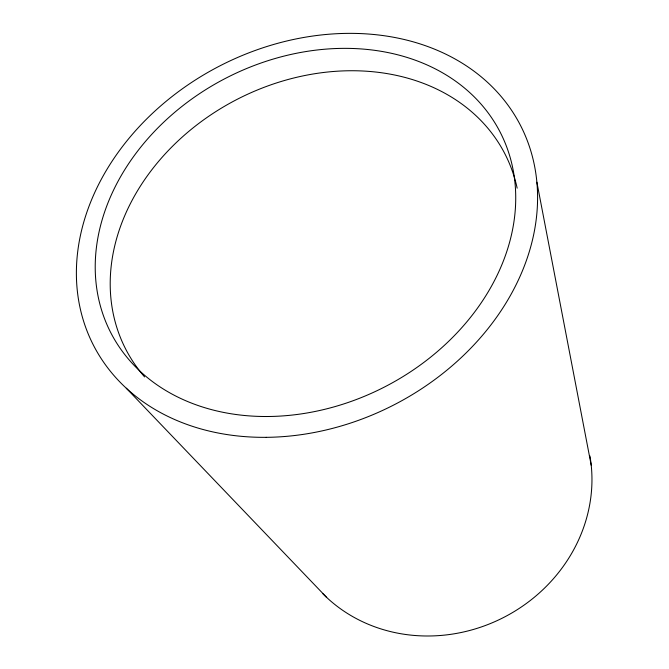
<?xml version="1.0" encoding="UTF-8"?>
<svg xmlns="http://www.w3.org/2000/svg" width="669" height="669" viewBox="0 0 669 669"><rect width="100%" height="100%" fill="white"/><g stroke="black" fill="none" stroke-linecap="round" stroke-linejoin="round"><path stroke-width="1" d="M126.274 388.212L326.681 597.45M536.881 182.211L591.22 465.281M589.924 455.982A156.303 143.517 -27.3 0 1 504.108 617.219A156.303 143.517 -27.3 0 1 322.96 593.829M144.604 376.915A213.269 171.055 -27.3 0 1 238.641 98.577A213.269 171.055 -27.3 0 1 517.154 188.165M266.245 437.334A240.154 190.548 -27.3 0 0 523.919 132.529A240.154 190.548 -27.3 0 0 130.781 136.192A240.154 190.548 -27.3 0 0 266.245 437.334M266.404 416.511A218.989 173.597 -27.3 0 0 503.924 140.097A218.989 173.597 -27.3 0 0 146.093 140.691A218.989 173.597 -27.3 0 0 266.404 416.511"/></g></svg>
